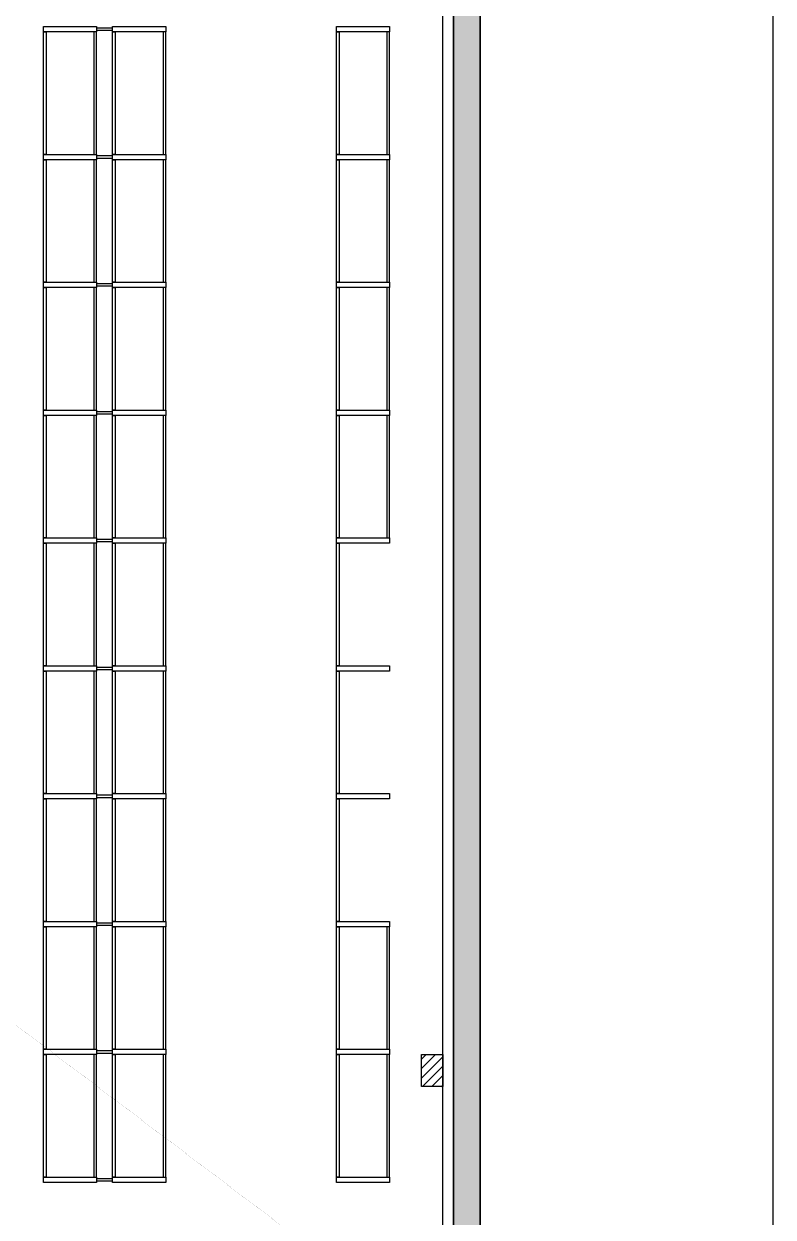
# Model space of a CAD drawing. Header units: millimetres. Extents: x 403 to 619, y 594 to 709.
# Drawn here: x 605.42 to 619.49, y 611.97 to 634.37 of the extents above; entities that cross this region are included whole.
import ezdxf

# ---------------------------------------------------------------- set-up
doc = ezdxf.new("R2010")
doc.units = ezdxf.units.MM
doc.linetypes.add('HIDDEN', pattern=[9.525, 6.35, -3.175])
for name, color, linetype in [('BASTIDOR', 5, 'Continuous'), ('COTAS', 6, 'Continuous'), ('Hatch', 252, 'Continuous'), ('LARGUERO', 30, 'Continuous'), ('UB', 1, 'Continuous')]:
    doc.layers.add(name, color=color, linetype=linetype)

msp = doc.modelspace()

# ---------------------------------------------------------------- hatches: boundary and pattern name
h = msp.add_hatch()
h.set_pattern_fill('ANSI31', color=253, style=0)
h.set_pattern_definition([(45, (599.71121, 579.83616), (-0.08838835, 0.08838835), [])])
h.paths.add_polyline_path([(612.889582, 614.420915), (612.889582, 615.020915), (613.289582, 615.020915), (613.289582, 614.420915)])
at = {"layer": 'Hatch'}
h = msp.add_hatch(color=256, dxfattribs=at)
h.dxf.hatch_style = 1
h.paths.add_polyline_path([(610.589582, 603.720915), (610.589582, 604.220915), (613.489582, 604.220915), (613.489582, 672.320915), (610.873271, 672.320915), (610.873271, 672.820915), (613.989582, 672.820915), (613.989582, 603.720915)])

# ---------------------------------------------------------------- linework, layer by layer
at = {"color": 253}
for p, q in [((619.489582, 594.220915), (619.489582, 692.790915)), ((613.989582, 603.720915), (613.989582, 672.820915)), ((613.489582, 604.220915), (613.489582, 672.320915)), ((613.289582, 604.420915), (613.289582, 672.120915))]:
    msp.add_line(p, q, dxfattribs=at)
for points in [[(610.589582, 603.720915), (610.589582, 604.220915), (613.489582, 604.220915), (613.489582, 672.320915), (610.873271, 672.320915), (610.873271, 672.820915), (613.989582, 672.820915), (613.989582, 603.720915), (610.589582, 603.720915), (610.589582, 604.220915)], [(613.489582, 672.320915), (613.489582, 604.220915), (610.589582, 604.220915), (610.589582, 604.420915), (613.289582, 604.420915), (613.289582, 672.120915)]]:
    msp.add_lwpolyline(points)
msp.add_lwpolyline([(612.889582, 614.420915), (612.889582, 615.020915), (613.289582, 615.020915), (613.289582, 614.420915), (612.889582, 614.420915)], dxfattribs=at)
at = {"layer": 'BASTIDOR', "color": 253}
for points in [[(606.789582, 634.320915), (606.789582, 634.220915), (605.789582, 634.220915), (605.789582, 634.320915)], [(608.089582, 634.320915), (608.089582, 634.220915), (607.089582, 634.220915), (607.089582, 634.320915)], [(612.289582, 634.320915), (612.289582, 634.220915), (611.289582, 634.220915), (611.289582, 634.320915)], [(606.789582, 631.920915), (606.789582, 631.820915), (605.789582, 631.820915), (605.789582, 631.920915)], [(608.089582, 631.920915), (608.089582, 631.820915), (607.089582, 631.820915), (607.089582, 631.920915)], [(612.289582, 631.920915), (612.289582, 631.820915), (611.289582, 631.820915), (611.289582, 631.920915)], [(606.789582, 629.520915), (606.789582, 629.420915), (605.789582, 629.420915), (605.789582, 629.520915)], [(608.089582, 629.520915), (608.089582, 629.420915), (607.089582, 629.420915), (607.089582, 629.520915)], [(612.289582, 629.520915), (612.289582, 629.420915), (611.289582, 629.420915), (611.289582, 629.520915)], [(606.789582, 627.120915), (606.789582, 627.020915), (605.789582, 627.020915), (605.789582, 627.120915)], [(608.089582, 627.120915), (608.089582, 627.020915), (607.089582, 627.020915), (607.089582, 627.120915)], [(612.289582, 627.120915), (612.289582, 627.020915), (611.289582, 627.020915), (611.289582, 627.120915)], [(606.789582, 624.720915), (606.789582, 624.620915), (605.789582, 624.620915), (605.789582, 624.720915)], [(608.089582, 624.720915), (608.089582, 624.620915), (607.089582, 624.620915), (607.089582, 624.720915)], [(612.289582, 624.720915), (612.289582, 624.620915), (611.289582, 624.620915), (611.289582, 624.720915)], [(606.789582, 622.320915), (606.789582, 622.220915), (605.789582, 622.220915), (605.789582, 622.320915)], [(608.089582, 622.320915), (608.089582, 622.220915), (607.089582, 622.220915), (607.089582, 622.320915)], [(612.289582, 622.320915), (612.289582, 622.220915), (611.289582, 622.220915), (611.289582, 622.320915)], [(606.789582, 619.920915), (606.789582, 619.820915), (605.789582, 619.820915), (605.789582, 619.920915)], [(608.089582, 619.920915), (608.089582, 619.820915), (607.089582, 619.820915), (607.089582, 619.920915)], [(612.289582, 619.920915), (612.289582, 619.820915), (611.289582, 619.820915), (611.289582, 619.920915)], [(606.789582, 617.520915), (606.789582, 617.420915), (605.789582, 617.420915), (605.789582, 617.520915)], [(608.089582, 617.520915), (608.089582, 617.420915), (607.089582, 617.420915), (607.089582, 617.520915)], [(612.289582, 617.520915), (612.289582, 617.420915), (611.289582, 617.420915), (611.289582, 617.520915)], [(606.789582, 615.120915), (606.789582, 615.020915), (605.789582, 615.020915), (605.789582, 615.120915)], [(608.089582, 615.120915), (608.089582, 615.020915), (607.089582, 615.020915), (607.089582, 615.120915)], [(612.289582, 615.120915), (612.289582, 615.020915), (611.289582, 615.020915), (611.289582, 615.120915)], [(606.789582, 612.720915), (606.789582, 612.620915), (605.789582, 612.620915), (605.789582, 612.720915)], [(608.089582, 612.720915), (608.089582, 612.620915), (607.089582, 612.620915), (607.089582, 612.720915)], [(612.289582, 612.720915), (612.289582, 612.620915), (611.289582, 612.620915), (611.289582, 612.720915)]]:
    msp.add_lwpolyline(points, close=True, dxfattribs=at)
at = {"layer": 'BASTIDOR'}
for points in [[(606.789582, 634.320915), (606.789582, 634.220915), (605.789582, 634.220915), (605.789582, 634.320915)], [(608.089582, 634.320915), (608.089582, 634.220915), (607.089582, 634.220915), (607.089582, 634.320915)], [(612.289582, 634.320915), (612.289582, 634.220915), (611.289582, 634.220915), (611.289582, 634.320915)]]:
    msp.add_lwpolyline(points, close=True, dxfattribs=at)
at = {"layer": 'COTAS', "linetype": 'HIDDEN', "const_width": 0.0015}
msp.add_lwpolyline([(613.289582, 609.520915), (561.739582, 648.477068)], dxfattribs=at)
at = {"layer": 'LARGUERO', "color": 253}
for points in [[(605.839582, 634.220915), (605.839582, 631.920915), (605.789582, 631.920915), (605.789582, 634.220915)], [(606.739582, 634.220915), (606.739582, 631.920915), (606.789582, 631.920915), (606.789582, 634.220915)], [(607.139582, 634.220915), (607.139582, 631.920915), (607.089582, 631.920915), (607.089582, 634.220915)], [(608.039582, 634.220915), (608.039582, 631.920915), (608.089582, 631.920915), (608.089582, 634.220915)], [(611.339582, 634.220915), (611.339582, 631.920915), (611.289582, 631.920915), (611.289582, 634.220915)], [(612.239582, 634.220915), (612.239582, 631.920915), (612.289582, 631.920915), (612.289582, 634.220915)], [(605.839582, 631.820915), (605.839582, 629.520915), (605.789582, 629.520915), (605.789582, 631.820915)], [(606.739582, 631.820915), (606.739582, 629.520915), (606.789582, 629.520915), (606.789582, 631.820915)], [(607.139582, 631.820915), (607.139582, 629.520915), (607.089582, 629.520915), (607.089582, 631.820915)], [(608.039582, 631.820915), (608.039582, 629.520915), (608.089582, 629.520915), (608.089582, 631.820915)], [(611.339582, 631.820915), (611.339582, 629.520915), (611.289582, 629.520915), (611.289582, 631.820915)], [(612.239582, 631.820915), (612.239582, 629.520915), (612.289582, 629.520915), (612.289582, 631.820915)], [(605.839582, 629.420915), (605.839582, 627.120915), (605.789582, 627.120915), (605.789582, 629.420915)], [(606.739582, 629.420915), (606.739582, 627.120915), (606.789582, 627.120915), (606.789582, 629.420915)], [(607.139582, 629.420915), (607.139582, 627.120915), (607.089582, 627.120915), (607.089582, 629.420915)], [(608.039582, 629.420915), (608.039582, 627.120915), (608.089582, 627.120915), (608.089582, 629.420915)], [(611.339582, 629.420915), (611.339582, 627.120915), (611.289582, 627.120915), (611.289582, 629.420915)], [(612.239582, 629.420915), (612.239582, 627.120915), (612.289582, 627.120915), (612.289582, 629.420915)], [(605.839582, 627.020915), (605.839582, 624.720915), (605.789582, 624.720915), (605.789582, 627.020915)], [(606.739582, 627.020915), (606.739582, 624.720915), (606.789582, 624.720915), (606.789582, 627.020915)], [(607.139582, 627.020915), (607.139582, 624.720915), (607.089582, 624.720915), (607.089582, 627.020915)], [(608.039582, 627.020915), (608.039582, 624.720915), (608.089582, 624.720915), (608.089582, 627.020915)], [(611.339582, 627.020915), (611.339582, 624.720915), (611.289582, 624.720915), (611.289582, 627.020915)], [(612.239582, 627.020915), (612.239582, 624.720915), (612.289582, 624.720915), (612.289582, 627.020915)], [(605.839582, 624.620915), (605.839582, 622.320915), (605.789582, 622.320915), (605.789582, 624.620915)], [(606.739582, 624.620915), (606.739582, 622.320915), (606.789582, 622.320915), (606.789582, 624.620915)], [(607.139582, 624.620915), (607.139582, 622.320915), (607.089582, 622.320915), (607.089582, 624.620915)], [(608.039582, 624.620915), (608.039582, 622.320915), (608.089582, 622.320915), (608.089582, 624.620915)], [(611.339582, 624.620915), (611.339582, 622.320915), (611.289582, 622.320915), (611.289582, 624.620915)], [(605.839582, 622.220915), (605.839582, 619.920915), (605.789582, 619.920915), (605.789582, 622.220915)], [(606.739582, 622.220915), (606.739582, 619.920915), (606.789582, 619.920915), (606.789582, 622.220915)], [(607.139582, 622.220915), (607.139582, 619.920915), (607.089582, 619.920915), (607.089582, 622.220915)], [(608.039582, 622.220915), (608.039582, 619.920915), (608.089582, 619.920915), (608.089582, 622.220915)], [(611.339582, 622.220915), (611.339582, 619.920915), (611.289582, 619.920915), (611.289582, 622.220915)], [(605.839582, 619.820915), (605.839582, 617.520915), (605.789582, 617.520915), (605.789582, 619.820915)], [(606.739582, 619.820915), (606.739582, 617.520915), (606.789582, 617.520915), (606.789582, 619.820915)], [(607.139582, 619.820915), (607.139582, 617.520915), (607.089582, 617.520915), (607.089582, 619.820915)], [(608.039582, 619.820915), (608.039582, 617.520915), (608.089582, 617.520915), (608.089582, 619.820915)], [(611.339582, 619.820915), (611.339582, 617.520915), (611.289582, 617.520915), (611.289582, 619.820915)], [(605.839582, 617.420915), (605.839582, 615.120915), (605.789582, 615.120915), (605.789582, 617.420915)], [(606.739582, 617.420915), (606.739582, 615.120915), (606.789582, 615.120915), (606.789582, 617.420915)], [(607.139582, 617.420915), (607.139582, 615.120915), (607.089582, 615.120915), (607.089582, 617.420915)], [(608.039582, 617.420915), (608.039582, 615.120915), (608.089582, 615.120915), (608.089582, 617.420915)], [(611.339582, 617.420915), (611.339582, 615.120915), (611.289582, 615.120915), (611.289582, 617.420915)], [(612.239582, 617.420915), (612.239582, 615.120915), (612.289582, 615.120915), (612.289582, 617.420915)], [(605.839582, 615.020915), (605.839582, 612.720915), (605.789582, 612.720915), (605.789582, 615.020915)], [(606.739582, 615.020915), (606.739582, 612.720915), (606.789582, 612.720915), (606.789582, 615.020915)], [(607.139582, 615.020915), (607.139582, 612.720915), (607.089582, 612.720915), (607.089582, 615.020915)], [(608.039582, 615.020915), (608.039582, 612.720915), (608.089582, 612.720915), (608.089582, 615.020915)], [(611.339582, 615.020915), (611.339582, 612.720915), (611.289582, 612.720915), (611.289582, 615.020915)], [(612.239582, 615.020915), (612.239582, 612.720915), (612.289582, 612.720915), (612.289582, 615.020915)]]:
    msp.add_lwpolyline(points, close=True, dxfattribs=at)
at = {"layer": 'UB', "color": 253}
for points in [[(607.089582, 634.250915), (607.089582, 634.290915), (606.789582, 634.290915), (606.789582, 634.250915)], [(607.089582, 631.850915), (607.089582, 631.890915), (606.789582, 631.890915), (606.789582, 631.850915)], [(607.089582, 629.450915), (607.089582, 629.490915), (606.789582, 629.490915), (606.789582, 629.450915)], [(607.089582, 627.050915), (607.089582, 627.090915), (606.789582, 627.090915), (606.789582, 627.050915)], [(607.089582, 624.650915), (607.089582, 624.690915), (606.789582, 624.690915), (606.789582, 624.650915)], [(607.089582, 622.250915), (607.089582, 622.290915), (606.789582, 622.290915), (606.789582, 622.250915)], [(607.089582, 619.850915), (607.089582, 619.890915), (606.789582, 619.890915), (606.789582, 619.850915)], [(607.089582, 617.450915), (607.089582, 617.490915), (606.789582, 617.490915), (606.789582, 617.450915)], [(607.089582, 615.050915), (607.089582, 615.090915), (606.789582, 615.090915), (606.789582, 615.050915)], [(607.089582, 612.650915), (607.089582, 612.690915), (606.789582, 612.690915), (606.789582, 612.650915)]]:
    msp.add_lwpolyline(points, close=True, dxfattribs=at)
at = {"layer": 'UB'}
msp.add_lwpolyline([(607.089582, 634.250915), (607.089582, 634.290915), (606.789582, 634.290915), (606.789582, 634.250915)], close=True, dxfattribs=at)

doc.saveas('drawing.dxf')
